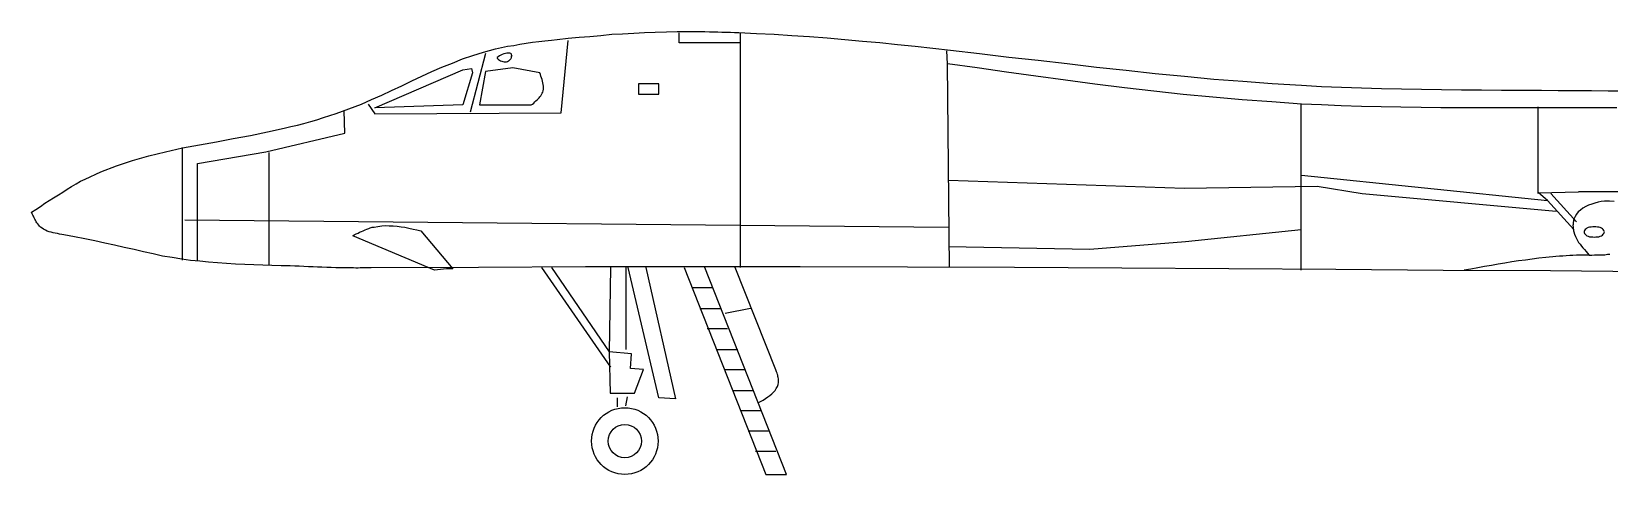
# Model space of a CAD drawing. Header units: millimetres. Extents: x 15433 to 243506, y 235846 to 321695.
# Drawn here: x 214404 to 224540, y 306304 to 309144 of the extents above; entities that cross this region are included whole.
import ezdxf

# ---------------------------------------------------------------- set-up
doc = ezdxf.new("R2010")
doc.units = ezdxf.units.MM

# ---------------------------------------------------------------- blocks, each defined once
blk = doc.blocks.new('A$C41076E7A')
at = {"linetype": 'Continuous'}
for p, q in [((3377, 1108), (3448, 1116)), ((3448, 1116), (3518, 1122)), ((3518, 1122), (3587, 1128)), ((3587, 1128), (3658, 1134)), ((3658, 1134), (3728, 1141)), ((3728, 1141), (3797, 1145)), ((3797, 1145), (3868, 1149)), ((3868, 1149), (3938, 1153)), ((3938, 1153), (4007, 1155)), ((4007, 1155), (4078, 1157)), ((4078, 1157), (4148, 1159)), ((4148, 1159), (4217, 1159)), ((4160, 1086), (4160, 1151)), ((4217, 1159), (4245, 1159)), ((4245, 1159), (4271, 1159)), ((4271, 1159), (4300, 1159)), ((4300, 1159), (4326, 1159)), ((4326, 1159), (4354, 1157)), ((4354, 1157), (4380, 1157)), ((4380, 1157), (4409, 1157)), ((4409, 1157), (4435, 1155)), ((4435, 1155), (4461, 1155)), ((4461, 1155), (4489, 1155)), ((4489, 1155), (4516, 1153)), ((4516, 1153), (4544, 1153)), ((4544, 1153), (4657, 1147)), ((4554, -355), (4554, 1151)), ((4657, 1147), (4770, 1141)), ((4770, 1141), (4885, 1134)), ((4885, 1134), (4998, 1126)), ((4998, 1126), (5111, 1118)), ((5111, 1118), (5224, 1108)), ((2915, 1019), (2818, 642)), ((2834, 1005), (2903, 1027)), ((2903, 1027), (2941, 1038)), ((2941, 1038), (2980, 1048)), ((2980, 1048), (3018, 1056)), ((3018, 1056), (3058, 1064)), ((3034, 1015), (3024, 1011)), ((3044, 1019), (3034, 1015)), ((3054, 1021), (3044, 1019)), ((3064, 1021), (3054, 1021)), ((3058, 1064), (3099, 1070)), ((3072, 1021), (3064, 1021)), ((3078, 1019), (3072, 1021)), ((3084, 1013), (3078, 1019)), ((3099, 1070), (3137, 1078)), ((3137, 1078), (3177, 1084)), ((3177, 1084), (3218, 1090)), ((3218, 1090), (3258, 1094)), ((3258, 1094), (3298, 1100)), ((3298, 1100), (3339, 1104)), ((3339, 1104), (3377, 1108)), ((3403, 638), (3448, 1102)), ((4554, 1086), (4160, 1086)), ((5224, 1108), (5337, 1098)), ((5337, 1098), (5450, 1088)), ((5450, 1088), (5563, 1076)), ((5563, 1076), (5676, 1064)), ((5676, 1064), (5789, 1052)), ((5789, 1052), (5903, 1040)), ((5884, 951), (5880, 1036)), ((5903, 1040), (6090, 1017)), ((6090, 1017), (6278, 995)), ((2206, 670), (2770, 914)), ((2572, 902), (2636, 931)), ((2636, 931), (2703, 957)), ((2703, 957), (2768, 983)), ((2768, 983), (2834, 1005)), ((2770, 914), (2826, 921)), ((2826, 921), (2832, 894)), ((3091, 927), (2915, 902)), ((2992, 993), (2990, 989)), ((2990, 989), (2992, 985)), ((2998, 997), (2992, 993)), ((2992, 985), (2996, 983)), ((2996, 983), (3000, 979)), ((3006, 1003), (2998, 997)), ((3000, 979), (3006, 975)), ((3014, 1007), (3006, 1003)), ((3006, 975), (3012, 971)), ((3012, 971), (3020, 969)), ((3024, 1011), (3014, 1007)), ((3020, 969), (3028, 967)), ((3028, 967), (3036, 965)), ((3036, 965), (3044, 965)), ((3044, 965), (3050, 965)), ((3050, 965), (3058, 967)), ((3058, 967), (3064, 971)), ((3064, 971), (3068, 973)), ((3068, 973), (3072, 977)), ((3072, 977), (3074, 979)), ((3074, 979), (3078, 983)), ((3078, 983), (3080, 987)), ((3080, 987), (3082, 991)), ((3082, 991), (3084, 995)), ((3084, 1011), (3084, 1013)), ((3084, 1007), (3084, 1011)), ((3087, 1003), (3084, 1007)), ((3084, 1001), (3087, 1003)), ((3084, 995), (3084, 1001)), ((3266, 894), (3091, 927)), ((6074, 925), (5884, 951)), ((5896, -355), (5884, 951)), ((6262, 898), (6074, 925)), ((6278, 995), (6466, 975)), ((6466, 975), (6653, 953)), ((6653, 953), (6841, 931)), ((6841, 931), (7031, 910)), ((2313, 781), (2378, 811)), ((2378, 811), (2443, 842)), ((2443, 842), (2507, 872)), ((2507, 872), (2572, 902)), ((2832, 894), (2770, 688)), ((2915, 902), (2877, 688)), ((3270, 884), (3266, 894)), ((3272, 872), (3270, 884)), ((3276, 862), (3272, 872)), ((3280, 852), (3276, 862)), ((3282, 840), (3280, 852)), ((3284, 830), (3282, 840)), ((3286, 820), (3284, 830)), ((3288, 809), (3286, 820)), ((4029, 824), (3898, 824)), ((3898, 824), (3898, 757)), ((4029, 757), (4029, 824)), ((6452, 872), (6262, 898)), ((6641, 846), (6452, 872)), ((6831, 822), (6641, 846)), ((7021, 797), (6831, 822)), ((7031, 910), (7219, 890)), ((7219, 890), (7406, 872)), ((7406, 872), (7594, 854)), ((7594, 854), (7782, 840)), ((7782, 840), (7970, 826)), ((7970, 826), (8159, 814)), ((8159, 814), (8287, 807)), ((2120, 694), (2184, 723)), ((2184, 723), (2249, 751)), ((2249, 751), (2313, 781)), ((3232, 707), (3240, 715)), ((3240, 715), (3248, 721)), ((3248, 721), (3254, 727)), ((3254, 727), (3260, 733)), ((3260, 733), (3266, 741)), ((3266, 741), (3272, 747)), ((3272, 747), (3276, 755)), ((3276, 755), (3280, 763)), ((3280, 763), (3284, 769)), ((3284, 769), (3286, 779)), ((3286, 779), (3288, 789)), ((3288, 799), (3288, 809)), ((3288, 789), (3288, 799)), ((3898, 757), (4029, 757)), ((7209, 777), (7021, 797)), ((7398, 755), (7209, 777)), ((7588, 737), (7398, 755)), ((7778, 721), (7588, 737)), ((7968, 707), (7778, 721)), ((8287, 807), (8416, 801)), ((8416, 801), (8543, 797)), ((8543, 797), (8672, 793)), ((8672, 793), (8801, 791)), ((8801, 791), (8928, 789)), ((8928, 789), (9058, 787)), ((9058, 787), (9187, 785)), ((9187, 785), (9314, 785)), ((9314, 785), (9443, 783)), ((9443, 783), (9572, 783)), ((9572, 783), (9700, 783)), ((9700, 783), (9807, 781)), ((9807, 781), (9914, 781)), ((9914, 781), (10021, 781)), ((10021, 781), (10128, 779)), ((10128, 779), (10235, 779)), ((1875, 608), (1916, 620)), ((1916, 620), (1956, 634)), ((1956, 634), (1998, 648)), ((1998, 648), (2039, 662)), ((2013, 507), (2007, 650)), ((2039, 662), (2079, 678)), ((2079, 678), (2120, 694)), ((2162, 694), (2206, 632)), ((2770, 688), (2206, 670)), ((2206, 632), (3403, 638)), ((2877, 688), (3210, 688)), ((3210, 688), (3218, 694)), ((3218, 694), (3226, 700)), ((3226, 700), (3232, 707)), ((8159, 694), (7968, 707)), ((8155, -371), (8155, 692)), ((8287, 688), (8159, 694)), ((8414, 682), (8287, 688)), ((8543, 678), (8414, 682)), ((8670, 676), (8543, 678)), ((8797, 674), (8670, 676)), ((8926, 672), (8797, 674)), ((9054, 670), (8926, 672)), ((9181, 670), (9054, 670)), ((9310, 670), (9181, 670)), ((9437, 670), (9310, 670)), ((9566, 670), (9437, 670)), ((9694, 670), (9566, 670)), ((9679, 119), (9679, 676)), ((9764, 670), (9694, 670)), ((9833, 670), (9764, 670)), ((9903, 670), (9833, 670)), ((9974, 670), (9903, 670)), ((10043, 670), (9974, 670)), ((10113, 670), (10043, 670)), ((10184, 670), (10113, 670)), ((1407, 493), (1516, 515)), ((1516, 515), (1623, 539)), ((1623, 539), (1665, 549)), ((1665, 549), (1708, 559)), ((1708, 559), (1750, 569)), ((1750, 569), (1793, 581)), ((1793, 581), (1833, 593)), ((1833, 593), (1875, 608)), ((860, 388), (969, 412)), ((967, 414), (967, -291)), ((969, 412), (1078, 432)), ((1078, 432), (1187, 452)), ((1187, 452), (1296, 472)), ((1296, 472), (1407, 493)), ((1504, 388), (2013, 507)), ((545, 297), (648, 331)), ((648, 331), (753, 361)), ((753, 361), (860, 388)), ((1066, 313), (1504, 388)), ((1066, -307), (1066, 313)), ((1524, 382), (1524, -339)), ((315, 198), (345, 212)), ((345, 212), (444, 258)), ((444, 258), (545, 297)), ((5890, 206), (7406, 155)), ((8159, 238), (9738, 75)), ((141, 93), (172, 111)), ((172, 111), (200, 129)), ((200, 129), (228, 147)), ((228, 147), (256, 164)), ((256, 164), (287, 182)), ((287, 182), (315, 198)), ((7406, 155), (8258, 168)), ((8258, 168), (8547, 119)), ((8547, 119), (9794, 6)), ((9681, 125), (9938, 131)), ((9738, 75), (9681, 125)), ((9924, -61), (9760, 119)), ((14920, 119), (9938, 131)), ((0, 0), (28, 18)), ((4, -10), (0, 0)), ((28, 18), (57, 36)), ((57, 36), (85, 57)), ((85, 57), (113, 75)), ((113, 75), (141, 93)), ((9907, -111), (9738, 75)), ((9936, 2), (9924, -12)), ((9950, 14), (9936, 2)), ((9966, 26), (9950, 14)), ((9984, 36), (9966, 26)), ((10002, 46), (9984, 36)), ((10023, 52), (10002, 46)), ((10043, 59), (10023, 52)), ((10063, 65), (10043, 59)), ((10083, 69), (10063, 65)), ((10105, 71), (10083, 69)), ((10136, 71), (10105, 71)), ((10166, 69), (10136, 71)), ((8, -18), (4, -10)), ((12, -26), (8, -18)), ((16, -36), (12, -26)), ((20, -44), (16, -36)), ((26, -52), (20, -44)), ((30, -61), (26, -52)), ((34, -69), (30, -61)), ((40, -75), (34, -69)), ((46, -83), (40, -75)), ((50, -89), (46, -83)), ((57, -95), (50, -89)), ((67, -103), (57, -95)), ((985, -50), (5890, -95)), ((2166, -105), (2176, -101)), ((2176, -101), (2188, -97)), ((2188, -97), (2200, -95)), ((2200, -95), (2225, -91)), ((2225, -91), (2249, -87)), ((2249, -87), (2273, -85)), ((2273, -85), (2297, -87)), ((2297, -87), (2323, -87)), ((2323, -87), (2348, -89)), ((2348, -89), (2374, -93)), ((2374, -93), (2398, -97)), ((2398, -97), (2424, -103)), ((9903, -79), (9901, -85)), ((9901, -85), (9903, -93)), ((9905, -59), (9903, -65)), ((9903, -65), (9903, -71)), ((9903, -71), (9903, -79)), ((9903, -93), (9903, -99)), ((9903, -99), (9903, -107)), ((9907, -44), (9905, -50)), ((9905, -50), (9905, -59)), ((9916, -28), (9907, -44)), ((9924, -12), (9916, -28)), ((10000, -99), (9992, -103)), ((10008, -97), (10000, -99)), ((10019, -95), (10008, -97)), ((10029, -93), (10019, -95)), ((10039, -93), (10029, -93)), ((10049, -93), (10039, -93)), ((10059, -95), (10049, -93)), ((10069, -97), (10059, -95)), ((10077, -99), (10069, -97)), ((10085, -103), (10077, -99)), ((77, -109), (67, -103)), ((89, -115), (77, -109)), ((101, -121), (89, -115)), ((113, -125), (101, -121)), ((125, -129), (113, -125)), ((139, -133), (125, -129)), ((151, -135), (139, -133)), ((166, -137), (151, -135)), ((180, -141), (166, -137)), ((194, -143), (180, -141)), ((208, -145), (194, -143)), ((275, -157), (208, -145)), ((341, -170), (275, -157)), ((406, -184), (341, -170)), ((470, -198), (406, -184)), ((533, -212), (470, -198)), ((2063, -151), (2073, -145)), ((2588, -371), (2063, -151)), ((2073, -145), (2085, -139)), ((2085, -139), (2097, -135)), ((2097, -135), (2107, -129)), ((2107, -129), (2120, -123)), ((2120, -123), (2130, -119)), ((2130, -119), (2142, -113)), ((2142, -113), (2154, -109)), ((2154, -109), (2166, -105)), ((2424, -103), (2451, -109)), ((2451, -109), (2475, -113)), ((2475, -113), (2501, -119)), ((2501, -119), (2707, -363)), ((6799, -238), (7412, -188)), ((7412, -188), (8155, -111)), ((9903, -107), (9905, -113)), ((9905, -113), (9905, -119)), ((9905, -119), (9907, -127)), ((9907, -127), (9912, -141)), ((9912, -141), (9918, -155)), ((9918, -155), (9924, -168)), ((9924, -168), (9932, -182)), ((9932, -182), (9938, -194)), ((9938, -194), (9948, -206)), ((9976, -117), (9974, -121)), ((9974, -121), (9974, -127)), ((9974, -127), (9974, -131)), ((9974, -131), (9976, -137)), ((9980, -111), (9976, -117)), ((9976, -137), (9980, -141)), ((9986, -107), (9980, -111)), ((9980, -141), (9986, -147)), ((9992, -103), (9986, -107)), ((9986, -147), (9992, -151)), ((9992, -151), (10000, -153)), ((10000, -153), (10008, -157)), ((10008, -157), (10019, -159)), ((10019, -159), (10029, -159)), ((10029, -159), (10039, -161)), ((10039, -161), (10049, -159)), ((10049, -159), (10059, -159)), ((10059, -159), (10069, -157)), ((10069, -157), (10077, -153)), ((10077, -153), (10085, -151)), ((10091, -107), (10085, -103)), ((10085, -151), (10091, -147)), ((10097, -111), (10091, -107)), ((10091, -147), (10097, -141)), ((10101, -117), (10097, -111)), ((10097, -141), (10101, -137)), ((10103, -121), (10101, -117)), ((10101, -137), (10103, -131)), ((10105, -127), (10103, -121)), ((10103, -131), (10105, -127)), ((595, -226), (533, -212)), ((658, -240), (595, -226)), ((719, -254), (658, -240)), ((781, -268), (719, -254)), ((842, -281), (781, -268)), ((904, -291), (842, -281)), ((965, -301), (904, -291)), ((1021, -309), (965, -301)), ((967, -291), (967, -307)), ((5890, -220), (6799, -238)), ((9641, -301), (9597, -307)), ((9683, -295), (9641, -301)), ((9728, -291), (9683, -295)), ((9750, -289), (9728, -291)), ((9772, -287), (9750, -289)), ((9792, -285), (9772, -287)), ((9815, -283), (9792, -285)), ((9837, -281), (9815, -283)), ((9859, -279), (9837, -281)), ((9881, -277), (9859, -279)), ((9901, -277), (9881, -277)), ((9924, -275), (9901, -277)), ((9946, -275), (9924, -275)), ((9968, -275), (9946, -275)), ((9948, -206), (9956, -218)), ((9956, -218), (9966, -228)), ((9966, -228), (9976, -240)), ((9990, -275), (9968, -275)), ((9976, -240), (9986, -252)), ((9986, -252), (9996, -262)), ((9992, -275), (9990, -275)), ((9994, -275), (9992, -275)), ((9996, -275), (9994, -275)), ((9996, -262), (10006, -275)), ((9998, -275), (9996, -275)), ((10000, -275), (9998, -275)), ((10002, -275), (10000, -275)), ((10004, -275), (10002, -275)), ((10006, -275), (10004, -275)), ((10006, -275), (10023, -275)), ((10023, -275), (10041, -273)), ((10041, -273), (10057, -273)), ((10057, -273), (10073, -273)), ((10073, -273), (10089, -273)), ((10089, -273), (10107, -273)), ((10107, -273), (10123, -270)), ((10123, -270), (10140, -270)), ((1080, -315), (1021, -309)), ((1136, -321), (1080, -315)), ((1195, -325), (1136, -321)), ((1252, -329), (1195, -325)), ((1310, -333), (1252, -329)), ((1369, -335), (1310, -333)), ((1427, -337), (1369, -335)), ((1486, -339), (1427, -337)), ((1544, -341), (1486, -339)), ((1603, -343), (1544, -341)), ((1661, -345), (1603, -343)), ((1692, -347), (1661, -345)), ((1720, -347), (1692, -347)), ((1750, -349), (1720, -347)), ((1778, -351), (1750, -349)), ((1809, -351), (1778, -351)), ((1837, -353), (1809, -351)), ((1865, -353), (1837, -353)), ((1896, -355), (1865, -353)), ((1924, -355), (1896, -355)), ((1954, -357), (1924, -355)), ((1982, -357), (1954, -357)), ((2013, -357), (1982, -357)), ((2027, -357), (2013, -357)), ((2041, -357), (2027, -357)), ((2055, -357), (2041, -357)), ((2069, -357), (2055, -357)), ((2083, -359), (2069, -357)), ((2097, -359), (2083, -359)), ((2111, -357), (2097, -359)), ((2126, -357), (2111, -357)), ((2140, -357), (2126, -357)), ((2154, -357), (2140, -357)), ((2168, -357), (2154, -357)), ((2182, -357), (2168, -357)), ((2871, -355), (2182, -357)), ((2665, -363), (2588, -371)), ((2707, -363), (2665, -363)), ((3559, -351), (2871, -355)), ((3276, -355), (3718, -995)), ((3341, -355), (3710, -896)), ((4249, -351), (3559, -351)), ((3718, -355), (3710, -896)), ((3817, -355), (3817, -880)), ((4029, -1191), (3833, -355)), ((3946, -355), (4136, -1197)), ((4193, -355), (4718, -1682)), ((4938, -351), (4249, -351)), ((4849, -1682), (4324, -355)), ((4782, -1011), (4520, -355)), ((5626, -353), (4938, -351)), ((6314, -355), (5626, -353)), ((7003, -359), (6314, -355)), ((7691, -363), (7003, -359)), ((8379, -367), (7691, -363)), ((9068, -373), (8379, -367)), ((9758, -377), (9068, -373)), ((9247, -365), (9203, -371)), ((9292, -357), (9247, -365)), ((9334, -349), (9292, -357)), ((9379, -341), (9334, -349)), ((9421, -333), (9379, -341)), ((9465, -327), (9421, -333)), ((9510, -319), (9465, -327)), ((9552, -313), (9510, -319)), ((9597, -307), (9552, -313)), ((10446, -384), (9758, -377)), ((4372, -486), (4241, -486)), ((4292, -618), (4423, -618)), ((4619, -618), (4455, -650)), ((4471, -749), (4340, -749)), ((3854, -908), (3710, -896)), ((3710, -896), (3716, -1161)), ((3848, -1003), (3854, -908)), ((4407, -880), (4538, -880)), ((3930, -1009), (3848, -1003)), ((3874, -1161), (3930, -1009)), ((4586, -1011), (4455, -1011)), ((4784, -1017), (4782, -1011)), ((4786, -1025), (4784, -1017)), ((4790, -1032), (4786, -1025)), ((4792, -1040), (4790, -1032)), ((4794, -1046), (4792, -1040)), ((4792, -1118), (4796, -1106)), ((4794, -1054), (4794, -1046)), ((4796, -1060), (4794, -1054)), ((4798, -1068), (4796, -1060)), ((4796, -1106), (4798, -1092)), ((4798, -1074), (4798, -1068)), ((4798, -1080), (4798, -1074)), ((4798, -1086), (4798, -1080)), ((4798, -1092), (4798, -1086)), ((3716, -1161), (3874, -1161)), ((3761, -1191), (3761, -1248)), ((3817, -1241), (3829, -1185)), ((4136, -1197), (4029, -1191)), ((4504, -1143), (4635, -1143)), ((4667, -1223), (4683, -1215)), ((4683, -1215), (4699, -1205)), ((4699, -1205), (4714, -1195)), ((4714, -1195), (4730, -1185)), ((4730, -1185), (4742, -1175)), ((4742, -1175), (4756, -1165)), ((4756, -1165), (4766, -1155)), ((4766, -1155), (4776, -1143)), ((4776, -1143), (4784, -1130)), ((4784, -1130), (4792, -1118)), ((4685, -1274), (4554, -1274)), ((4734, -1405), (4603, -1405)), ((4782, -1534), (4651, -1534)), ((4718, -1682), (4849, -1682))]:
    blk.add_line(p, q, dxfattribs=at)
for radius in [214, 107]:
    blk.add_circle((3811, -1468), radius, dxfattribs=at)

msp = doc.modelspace()

# ---------------------------------------------------------------- block references
msp.add_blockref('A$C41076E7A', (214404, 307986))

doc.saveas('drawing.dxf')
